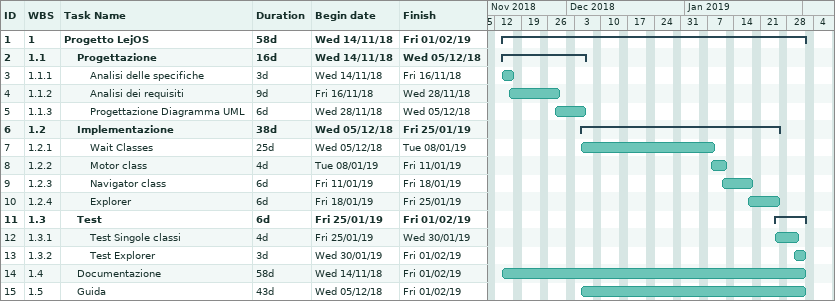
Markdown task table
| ID | WBS | Task | Duration | Start | Finish |
|---|---|---|---|---|---|
| 1 | 1 | **Progetto LejOS** | 58d | 2018-11-14 | 2019-02-01 |
| 2 | 1.1 | **Progettazione** | 16d | 2018-11-14 | 2018-12-05 |
| 3 | 1.1.1 | Analisi delle specifiche | 3d | 2018-11-14 | 2018-11-16 |
| 4 | 1.1.2 | Analisi dei requisiti | 9d | 2018-11-16 | 2018-11-28 |
| 5 | 1.1.3 | Progettazione Diagramma UML | 6d | 2018-11-28 | 2018-12-05 |
| 6 | 1.2 | **Implementazione** | 38d | 2018-12-05 | 2019-01-25 |
| 7 | 1.2.1 | Wait Classes | 25d | 2018-12-05 | 2019-01-08 |
| 8 | 1.2.2 | Motor class | 4d | 2019-01-08 | 2019-01-11 |
| 9 | 1.2.3 | Navigator class | 6d | 2019-01-11 | 2019-01-18 |
| 10 | 1.2.4 | Explorer | 6d | 2019-01-18 | 2019-01-25 |
| 11 | 1.3 | **Test** | 6d | 2019-01-25 | 2019-02-01 |
| 12 | 1.3.1 | Test Singole classi | 4d | 2019-01-25 | 2019-01-30 |
| 13 | 1.3.2 | Test Explorer | 3d | 2019-01-30 | 2019-02-01 |
| 14 | 1.4 | Documentazione | 58d | 2018-11-14 | 2019-02-01 |
| 15 | 1.5 | Guida | 43d | 2018-12-05 | 2019-02-01 |
